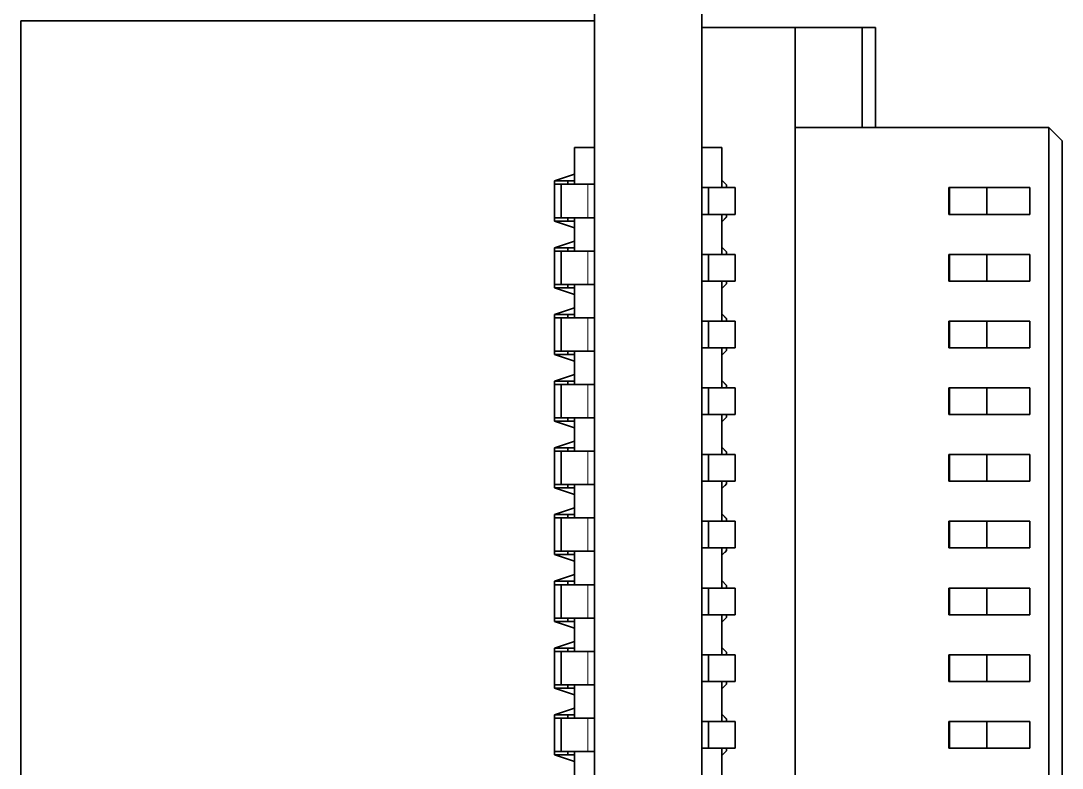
# Model space of a CAD drawing. Extents: x 386 to 1090, y 188 to 736.
# Drawn here: x 581.81 to 589.61, y 224.23 to 229.83 of the extents above; entities that cross this region are included whole.
import ezdxf

# ---------------------------------------------------------------- set-up
doc = ezdxf.new("R2010")
doc.units = 0

msp = doc.modelspace()

# ---------------------------------------------------------------- linework, layer by layer
at = {"color": 7, "lineweight": 35}
for p, q in [((586.108, 238.7316), (586.108, 209.7316)), ((586.9131, 238.7316), (586.9131, 209.7316))]:
    msp.add_line(p, q, dxfattribs=at)
at = {"color": 7, "lineweight": 35, "ltscale": 0.1075}
msp.add_line((581.808, 229.8316), (586.108, 229.8316), dxfattribs=at)
at = {"color": 7, "lineweight": 35, "ltscale": 0.28}
msp.add_line((581.808, 229.8316), (581.808, 218.6316), dxfattribs=at)
at = {"color": 7, "lineweight": 35, "ltscale": 0.02375}
msp.add_line((586.108, 229.8316), (586.108, 228.8816), dxfattribs=at)
at = {"color": 7, "lineweight": 35, "ltscale": 0.017499}
msp.add_line((586.9131, 229.7816), (587.613, 229.7816), dxfattribs=at)
msp.add_line((586.9131, 229.7816), (587.613, 229.7816), dxfattribs=at)
at = {"color": 7, "lineweight": 35, "ltscale": 0.0125}
msp.add_line((587.613, 229.7816), (588.113, 229.7816), dxfattribs=at)
msp.add_line((587.613, 229.7816), (588.113, 229.7816), dxfattribs=at)
at = {"color": 7, "lineweight": 35, "ltscale": 0.2775}
msp.add_line((587.613, 218.6816), (587.613, 229.7816), dxfattribs=at)
msp.add_line((587.613, 218.6816), (587.613, 229.7816), dxfattribs=at)
at = {"color": 7, "lineweight": 35, "ltscale": 0.002501}
msp.add_line((588.113, 229.7816), (588.2131, 229.7816), dxfattribs=at)
msp.add_line((588.113, 229.7816), (588.2131, 229.7816), dxfattribs=at)
at = {"color": 7, "lineweight": 35, "ltscale": 0.01875}
for p, q in [((588.113, 229.0316), (588.113, 229.7816)), ((588.113, 229.0316), (588.113, 229.7816)), ((588.2131, 229.0316), (588.2131, 229.7816)), ((588.2131, 229.0316), (588.2131, 229.7816))]:
    msp.add_line(p, q, dxfattribs=at)
at = {"color": 7, "lineweight": 35, "ltscale": 0.047501}
msp.add_line((589.5131, 229.0316), (587.613, 229.0316), dxfattribs=at)
msp.add_line((589.5131, 229.0316), (587.613, 229.0316), dxfattribs=at)
at = {"color": 7, "lineweight": 35, "ltscale": 0.24}
msp.add_line((589.5131, 219.4316), (589.5131, 229.0316), dxfattribs=at)
msp.add_line((589.5131, 219.4316), (589.5131, 229.0316), dxfattribs=at)
at = {"color": 7, "lineweight": 35, "ltscale": 0.003535}
msp.add_line((589.5131, 229.0316), (589.613, 228.9316), dxfattribs=at)
msp.add_line((589.5131, 229.0316), (589.613, 228.9316), dxfattribs=at)
at = {"color": 7, "lineweight": 35, "ltscale": 0.235}
msp.add_line((589.613, 228.9316), (589.613, 219.5316), dxfattribs=at)
msp.add_line((589.613, 228.9316), (589.613, 219.5316), dxfattribs=at)
at = {"color": 7, "lineweight": 35, "ltscale": 0.005}
for p, q in [((585.9581, 228.8816), (585.9581, 228.6816)), ((586.058, 228.6066), (585.858, 228.6066)), ((586.9631, 228.5816), (587.1631, 228.5816)), ((586.9631, 228.5816), (586.9631, 228.3816)), ((586.9631, 228.5816), (587.1631, 228.5816)), ((586.9631, 228.5816), (586.9631, 228.3816)), ((587.1631, 228.5816), (587.1631, 228.3816)), ((587.1631, 228.5816), (587.1631, 228.3816)), ((588.763, 228.5816), (588.763, 228.3816)), ((588.763, 228.5816), (588.763, 228.3816)), ((588.7685, 228.5816), (588.7685, 228.3816)), ((588.7686, 228.5816), (588.7686, 228.3816)), ((588.7686, 228.3816), (588.7686, 228.5816)), ((589.048, 228.5816), (589.048, 228.3816)), ((589.048, 228.5816), (589.048, 228.3816)), ((589.3702, 228.3816), (589.3702, 228.5816)), ((589.3702, 228.3816), (589.3702, 228.5816)), ((586.9631, 228.3816), (587.1631, 228.3816)), ((586.9631, 228.3816), (587.1631, 228.3816)), ((586.058, 228.3566), (585.858, 228.3566)), ((586.058, 228.1066), (585.858, 228.1066)), ((586.9631, 228.0816), (587.1631, 228.0816)), ((586.9631, 228.0816), (586.9631, 227.8816)), ((586.9631, 228.0816), (586.9631, 227.8816)), ((586.9631, 228.0816), (587.1631, 228.0816)), ((587.1631, 228.0816), (587.1631, 227.8816)), ((587.1631, 228.0816), (587.1631, 227.8816)), ((588.763, 228.0816), (588.763, 227.8816)), ((588.763, 228.0816), (588.763, 227.8816)), ((588.7685, 228.0816), (588.7685, 227.8816)), ((588.7686, 228.0816), (588.7686, 227.8816)), ((588.7686, 227.8816), (588.7686, 228.0816)), ((589.048, 228.0816), (589.048, 227.8816)), ((589.048, 228.0816), (589.048, 227.8816)), ((589.3702, 227.8816), (589.3702, 228.0816)), ((589.3702, 227.8816), (589.3702, 228.0816)), ((586.058, 227.8566), (585.858, 227.8566)), ((586.9631, 227.8816), (587.1631, 227.8816)), ((586.9631, 227.8816), (587.1631, 227.8816)), ((586.058, 227.6066), (585.858, 227.6066)), ((586.9631, 227.5816), (587.1631, 227.5816)), ((586.9631, 227.5816), (586.9631, 227.3816)), ((586.9631, 227.5816), (587.1631, 227.5816)), ((586.9631, 227.5816), (586.9631, 227.3816)), ((587.1631, 227.5816), (587.1631, 227.3816)), ((587.1631, 227.5816), (587.1631, 227.3816)), ((588.763, 227.5816), (588.763, 227.3816)), ((588.763, 227.5816), (588.763, 227.3816)), ((588.7685, 227.5816), (588.7685, 227.3816)), ((588.7686, 227.5816), (588.7686, 227.3816)), ((588.7686, 227.3816), (588.7686, 227.5816)), ((589.048, 227.5816), (589.048, 227.3816)), ((589.048, 227.5816), (589.048, 227.3816)), ((589.3702, 227.3816), (589.3702, 227.5816)), ((589.3702, 227.3816), (589.3702, 227.5816)), ((586.9631, 227.3816), (587.1631, 227.3816)), ((586.9631, 227.3816), (587.1631, 227.3816)), ((586.058, 227.3566), (585.858, 227.3566)), ((586.058, 227.1066), (585.858, 227.1066)), ((586.9631, 227.0816), (586.9631, 226.8816)), ((586.9631, 227.0816), (587.1631, 227.0816)), ((586.9631, 227.0816), (586.9631, 226.8816)), ((586.9631, 227.0816), (587.1631, 227.0816)), ((587.1631, 227.0816), (587.1631, 226.8816)), ((587.1631, 227.0816), (587.1631, 226.8816)), ((588.763, 227.0816), (588.763, 226.8816)), ((588.763, 227.0816), (588.763, 226.8816)), ((588.7685, 227.0816), (588.7685, 226.8816)), ((588.7686, 227.0816), (588.7686, 226.8816)), ((588.7686, 226.8816), (588.7686, 227.0816)), ((589.048, 227.0816), (589.048, 226.8816)), ((589.048, 227.0816), (589.048, 226.8816)), ((589.3702, 226.8816), (589.3702, 227.0816)), ((589.3702, 226.8816), (589.3702, 227.0816)), ((586.058, 226.8566), (585.858, 226.8566)), ((586.9631, 226.8816), (587.1631, 226.8816)), ((586.9631, 226.8816), (587.1631, 226.8816)), ((586.058, 226.6066), (585.858, 226.6066)), ((586.9631, 226.5816), (587.1631, 226.5816)), ((586.9631, 226.5816), (586.9631, 226.3816)), ((586.9631, 226.5816), (587.1631, 226.5816)), ((586.9631, 226.5816), (586.9631, 226.3816)), ((587.1631, 226.5816), (587.1631, 226.3816)), ((587.1631, 226.5816), (587.1631, 226.3816)), ((588.763, 226.5816), (588.763, 226.3816)), ((588.763, 226.5816), (588.763, 226.3816)), ((588.7685, 226.5816), (588.7685, 226.3816)), ((588.7686, 226.5816), (588.7686, 226.3816)), ((588.7686, 226.3816), (588.7686, 226.5816)), ((589.048, 226.5816), (589.048, 226.3816)), ((589.048, 226.5816), (589.048, 226.3816)), ((589.3702, 226.3816), (589.3702, 226.5816)), ((589.3702, 226.3816), (589.3702, 226.5816)), ((586.058, 226.3566), (585.858, 226.3566)), ((586.9631, 226.3816), (587.1631, 226.3816)), ((586.9631, 226.3816), (587.1631, 226.3816)), ((586.058, 226.1066), (585.858, 226.1066)), ((586.9631, 226.0816), (587.1631, 226.0816)), ((586.9631, 226.0816), (586.9631, 225.8816)), ((586.9631, 226.0816), (587.1631, 226.0816)), ((586.9631, 226.0816), (586.9631, 225.8816)), ((587.1631, 226.0816), (587.1631, 225.8816)), ((587.1631, 226.0816), (587.1631, 225.8816)), ((588.763, 226.0816), (588.763, 225.8816)), ((588.763, 226.0816), (588.763, 225.8816)), ((588.7685, 226.0816), (588.7685, 225.8816)), ((588.7686, 226.0816), (588.7686, 225.8816)), ((588.7686, 225.8816), (588.7686, 226.0816)), ((589.048, 226.0816), (589.048, 225.8816)), ((589.048, 226.0816), (589.048, 225.8816)), ((589.3702, 225.8816), (589.3702, 226.0816)), ((589.3702, 225.8816), (589.3702, 226.0816)), ((586.9631, 225.8816), (587.1631, 225.8816)), ((586.9631, 225.8816), (587.1631, 225.8816)), ((586.058, 225.8566), (585.858, 225.8566)), ((586.058, 225.6066), (585.858, 225.6066)), ((586.9631, 225.5816), (587.1631, 225.5816)), ((586.9631, 225.5816), (586.9631, 225.3816)), ((586.9631, 225.5816), (587.1631, 225.5816)), ((586.9631, 225.5816), (586.9631, 225.3816)), ((587.1631, 225.5816), (587.1631, 225.3816)), ((587.1631, 225.5816), (587.1631, 225.3816)), ((588.763, 225.5816), (588.763, 225.3816)), ((588.763, 225.5816), (588.763, 225.3816)), ((588.7685, 225.5816), (588.7685, 225.3816)), ((588.7686, 225.5816), (588.7686, 225.3816)), ((588.7686, 225.3816), (588.7686, 225.5816)), ((589.048, 225.5816), (589.048, 225.3816)), ((589.048, 225.5816), (589.048, 225.3816)), ((589.3702, 225.3816), (589.3702, 225.5816)), ((589.3702, 225.3816), (589.3702, 225.5816)), ((586.058, 225.3566), (585.858, 225.3566)), ((586.9631, 225.3816), (587.1631, 225.3816)), ((586.9631, 225.3816), (587.1631, 225.3816)), ((586.058, 225.1066), (585.858, 225.1066)), ((586.9631, 225.0816), (587.1631, 225.0816)), ((586.9631, 225.0816), (586.9631, 224.8816)), ((586.9631, 225.0816), (587.1631, 225.0816)), ((586.9631, 225.0816), (586.9631, 224.8816)), ((587.1631, 225.0816), (587.1631, 224.8816)), ((587.1631, 225.0816), (587.1631, 224.8816)), ((588.763, 225.0816), (588.763, 224.8816)), ((588.763, 225.0816), (588.763, 224.8816)), ((588.7685, 225.0816), (588.7685, 224.8816)), ((588.7686, 225.0816), (588.7686, 224.8816)), ((588.7686, 224.8816), (588.7686, 225.0816)), ((589.048, 225.0816), (589.048, 224.8816)), ((589.048, 225.0816), (589.048, 224.8816)), ((589.3702, 224.8816), (589.3702, 225.0816)), ((589.3702, 224.8816), (589.3702, 225.0816)), ((586.9631, 224.8816), (587.1631, 224.8816)), ((586.9631, 224.8816), (587.1631, 224.8816)), ((586.058, 224.8566), (585.858, 224.8566)), ((586.058, 224.6066), (585.858, 224.6066)), ((586.9631, 224.5816), (587.1631, 224.5816)), ((586.9631, 224.5816), (586.9631, 224.3816)), ((586.9631, 224.5816), (586.9631, 224.3816)), ((586.9631, 224.5816), (587.1631, 224.5816)), ((587.1631, 224.5816), (587.1631, 224.3816)), ((587.1631, 224.5816), (587.1631, 224.3816)), ((588.763, 224.5816), (588.763, 224.3816)), ((588.763, 224.5816), (588.763, 224.3816)), ((588.7685, 224.5816), (588.7685, 224.3816)), ((588.7686, 224.3816), (588.7686, 224.5816)), ((588.7686, 224.5816), (588.7686, 224.3816)), ((589.048, 224.5816), (589.048, 224.3816)), ((589.048, 224.5816), (589.048, 224.3816)), ((589.3702, 224.3816), (589.3702, 224.5816)), ((589.3702, 224.3816), (589.3702, 224.5816)), ((586.058, 224.3566), (585.858, 224.3566)), ((586.9631, 224.3816), (587.1631, 224.3816)), ((586.9631, 224.3816), (587.1631, 224.3816))]:
    msp.add_line(p, q, dxfattribs=at)
at = {"color": 7, "lineweight": 35, "ltscale": 0.003749}
for p, q in [((586.108, 228.8816), (585.9581, 228.8816)), ((586.9131, 228.8816), (587.063, 228.8816)), ((586.9131, 228.8816), (587.063, 228.8816)), ((587.063, 228.8816), (586.9131, 228.8816)), ((587.063, 228.8816), (586.9131, 228.8816)), ((586.9131, 228.8816), (587.063, 228.8816))]:
    msp.add_line(p, q, dxfattribs=at)
at = {"color": 7, "lineweight": 35, "ltscale": 0.006875}
msp.add_line((586.108, 228.8816), (586.108, 228.6066), dxfattribs=at)
at = {"color": 7, "lineweight": 35, "ltscale": 0.006125}
for p, q in [((587.063, 228.8816), (587.063, 228.6366)), ((587.063, 228.8816), (587.063, 228.6366)), ((587.063, 228.6366), (587.063, 228.8816))]:
    msp.add_line(p, q, dxfattribs=at)
at = {"color": 7, "lineweight": 35, "ltscale": 0.0025}
for p, q in [((587.063, 228.7816), (587.063, 228.8816)), ((587.063, 228.8816), (587.063, 228.7816)), ((585.9581, 228.2816), (585.9581, 228.1816)), ((585.9581, 227.7816), (585.9581, 227.6816)), ((585.9581, 227.2816), (585.9581, 227.1816)), ((585.9581, 226.7816), (585.9581, 226.6816)), ((585.9581, 226.2816), (585.9581, 226.1816)), ((585.9581, 225.7816), (585.9581, 225.6816)), ((585.9581, 225.2816), (585.9581, 225.1816)), ((585.9581, 224.7816), (585.9581, 224.6816)), ((585.9581, 224.2816), (585.9581, 224.1816))]:
    msp.add_line(p, q, dxfattribs=at)
at = {"color": 7, "lineweight": 35, "ltscale": 0.003953}
for p, q in [((585.808, 228.6316), (585.9581, 228.6816)), ((585.9581, 228.2816), (585.808, 228.3316)), ((585.808, 228.1316), (585.9581, 228.1816)), ((585.9581, 227.7816), (585.808, 227.8316)), ((585.808, 227.6316), (585.9581, 227.6816)), ((585.9581, 227.2816), (585.808, 227.3316)), ((585.808, 227.1316), (585.9581, 227.1816)), ((585.9581, 226.7816), (585.808, 226.8316)), ((585.808, 226.6316), (585.9581, 226.6816)), ((585.9581, 226.2816), (585.808, 226.3316)), ((585.808, 226.1316), (585.9581, 226.1816)), ((585.9581, 225.7816), (585.808, 225.8316)), ((585.808, 225.6316), (585.9581, 225.6816)), ((585.9581, 225.2816), (585.808, 225.3316)), ((585.808, 225.1316), (585.9581, 225.1816)), ((585.9581, 224.7816), (585.808, 224.8316)), ((585.808, 224.6316), (585.9581, 224.6816)), ((585.9581, 224.2816), (585.808, 224.3316))]:
    msp.add_line(p, q, dxfattribs=at)
at = {"color": 7, "lineweight": 35, "ltscale": 0.0075}
for p, q in [((585.808, 228.6316), (585.808, 228.3316)), ((585.808, 228.1316), (585.808, 227.8316)), ((585.808, 227.6316), (585.808, 227.3316)), ((585.808, 227.1316), (585.808, 226.8316)), ((585.808, 226.6316), (585.808, 226.3316)), ((585.808, 226.1316), (585.808, 225.8316)), ((585.808, 225.6316), (585.808, 225.3316)), ((585.808, 225.1316), (585.808, 224.8316)), ((585.808, 224.6316), (585.808, 224.3316))]:
    msp.add_line(p, q, dxfattribs=at)
at = {"color": 7, "lineweight": 35, "ltscale": 0.003751}
for p, q in [((585.9581, 228.6316), (585.808, 228.6316)), ((585.808, 228.3316), (585.9581, 228.3316)), ((585.9581, 228.1316), (585.808, 228.1316)), ((585.808, 227.8316), (585.9581, 227.8316)), ((585.9581, 227.6316), (585.808, 227.6316)), ((585.808, 227.3316), (585.9581, 227.3316)), ((585.9581, 227.1316), (585.808, 227.1316)), ((585.808, 226.8316), (585.9581, 226.8316)), ((585.9581, 226.6316), (585.808, 226.6316)), ((585.808, 226.3316), (585.9581, 226.3316)), ((585.9581, 226.1316), (585.808, 226.1316)), ((585.808, 225.8316), (585.9581, 225.8316)), ((585.9581, 225.6316), (585.808, 225.6316)), ((585.808, 225.3316), (585.9581, 225.3316)), ((585.9581, 225.1316), (585.808, 225.1316)), ((585.808, 224.8316), (585.9581, 224.8316)), ((585.9581, 224.6316), (585.808, 224.6316)), ((585.808, 224.3316), (585.9581, 224.3316))]:
    msp.add_line(p, q, dxfattribs=at)
at = {"color": 7, "lineweight": 35, "ltscale": 0.000624847}
for p, q in [((585.9081, 228.6316), (585.9081, 228.6066)), ((585.9581, 228.6316), (585.9581, 228.6066)), ((585.9081, 228.1066), (585.9081, 228.1316)), ((585.9581, 228.1066), (585.9581, 228.1316)), ((585.9081, 227.6066), (585.9081, 227.6316)), ((585.9581, 227.6066), (585.9581, 227.6316)), ((585.9081, 227.1066), (585.9081, 227.1316)), ((585.9581, 227.1066), (585.9581, 227.1316)), ((585.9081, 226.6066), (585.9081, 226.6316)), ((585.9581, 226.6066), (585.9581, 226.6316)), ((585.9081, 226.1066), (585.9081, 226.1316)), ((585.9581, 226.1066), (585.9581, 226.1316)), ((585.9081, 225.6066), (585.9081, 225.6316)), ((585.9581, 225.6066), (585.9581, 225.6316)), ((585.9081, 225.1066), (585.9081, 225.1316)), ((585.9581, 225.1066), (585.9581, 225.1316)), ((585.9081, 224.6066), (585.9081, 224.6316)), ((585.9581, 224.6066), (585.9581, 224.6316))]:
    msp.add_line(p, q, dxfattribs=at)
at = {"color": 7, "lineweight": 35, "ltscale": 0.00125}
for p, q in [((585.9581, 228.6316), (585.9581, 228.6816)), ((585.808, 228.6066), (585.858, 228.6066)), ((586.108, 228.6066), (586.058, 228.6066)), ((586.9631, 228.5816), (586.9131, 228.5816)), ((586.9131, 228.5816), (586.9631, 228.5816)), ((586.9131, 228.3816), (586.9631, 228.3816)), ((586.9131, 228.3816), (586.9631, 228.3816)), ((586.9631, 228.3816), (586.9131, 228.3816)), ((585.858, 228.3566), (585.808, 228.3566)), ((585.9581, 228.2816), (585.9581, 228.3316)), ((586.058, 228.3566), (586.108, 228.3566)), ((585.9581, 228.1316), (585.9581, 228.1816)), ((585.808, 228.1066), (585.858, 228.1066)), ((586.108, 228.1066), (586.058, 228.1066)), ((586.9631, 228.0816), (586.9131, 228.0816)), ((586.9131, 228.0816), (586.9631, 228.0816)), ((585.858, 227.8566), (585.808, 227.8566)), ((585.9581, 227.7816), (585.9581, 227.8316)), ((586.058, 227.8566), (586.108, 227.8566)), ((586.9131, 227.8816), (586.9631, 227.8816)), ((586.9131, 227.8816), (586.9631, 227.8816)), ((586.9631, 227.8816), (586.9131, 227.8816)), ((585.9581, 227.6316), (585.9581, 227.6816)), ((585.808, 227.6066), (585.858, 227.6066)), ((586.108, 227.6066), (586.058, 227.6066)), ((586.9631, 227.5816), (586.9131, 227.5816)), ((586.9131, 227.5816), (586.9631, 227.5816)), ((586.9131, 227.3816), (586.9631, 227.3816)), ((586.9131, 227.3816), (586.9631, 227.3816)), ((586.9631, 227.3816), (586.9131, 227.3816)), ((585.858, 227.3566), (585.808, 227.3566)), ((585.9581, 227.2816), (585.9581, 227.3316)), ((586.058, 227.3566), (586.108, 227.3566)), ((585.9581, 227.1316), (585.9581, 227.1816)), ((585.808, 227.1066), (585.858, 227.1066)), ((586.108, 227.1066), (586.058, 227.1066)), ((586.9131, 227.0816), (586.9631, 227.0816)), ((586.9631, 227.0816), (586.9131, 227.0816)), ((585.858, 226.8566), (585.808, 226.8566)), ((585.9581, 226.7816), (585.9581, 226.8316)), ((586.058, 226.8566), (586.108, 226.8566)), ((586.9131, 226.8816), (586.9631, 226.8816)), ((586.9631, 226.8816), (586.9131, 226.8816)), ((586.9131, 226.8816), (586.9631, 226.8816)), ((585.9581, 226.6316), (585.9581, 226.6816)), ((585.808, 226.6066), (585.858, 226.6066)), ((586.108, 226.6066), (586.058, 226.6066)), ((586.9631, 226.5816), (586.9131, 226.5816)), ((586.9131, 226.5816), (586.9631, 226.5816)), ((585.858, 226.3566), (585.808, 226.3566)), ((586.058, 226.3566), (586.108, 226.3566)), ((586.9631, 226.3816), (586.9131, 226.3816)), ((586.9131, 226.3816), (586.9631, 226.3816)), ((586.9131, 226.3816), (586.9631, 226.3816)), ((585.9581, 226.2816), (585.9581, 226.3316)), ((585.9581, 226.1316), (585.9581, 226.1816)), ((585.808, 226.1066), (585.858, 226.1066)), ((586.108, 226.1066), (586.058, 226.1066)), ((586.9631, 226.0816), (586.9131, 226.0816)), ((586.9131, 226.0816), (586.9631, 226.0816)), ((586.9631, 225.8816), (586.9131, 225.8816)), ((586.9131, 225.8816), (586.9631, 225.8816)), ((586.9131, 225.8816), (586.9631, 225.8816)), ((585.858, 225.8566), (585.808, 225.8566)), ((585.9581, 225.7816), (585.9581, 225.8316)), ((586.058, 225.8566), (586.108, 225.8566)), ((585.9581, 225.6316), (585.9581, 225.6816)), ((585.808, 225.6066), (585.858, 225.6066)), ((586.108, 225.6066), (586.058, 225.6066)), ((586.9631, 225.5816), (586.9131, 225.5816)), ((586.9131, 225.5816), (586.9631, 225.5816)), ((585.858, 225.3566), (585.808, 225.3566)), ((585.9581, 225.2816), (585.9581, 225.3316)), ((586.058, 225.3566), (586.108, 225.3566)), ((586.9631, 225.3816), (586.9131, 225.3816)), ((586.9131, 225.3816), (586.9631, 225.3816)), ((586.9131, 225.3816), (586.9631, 225.3816)), ((585.9581, 225.1316), (585.9581, 225.1816)), ((585.808, 225.1066), (585.858, 225.1066)), ((586.108, 225.1066), (586.058, 225.1066)), ((586.9631, 225.0816), (586.9131, 225.0816)), ((586.9131, 225.0816), (586.9631, 225.0816)), ((586.9631, 224.8816), (586.9131, 224.8816)), ((586.9131, 224.8816), (586.9631, 224.8816)), ((586.9131, 224.8816), (586.9631, 224.8816)), ((585.858, 224.8566), (585.808, 224.8566)), ((585.9581, 224.7816), (585.9581, 224.8316)), ((586.058, 224.8566), (586.108, 224.8566)), ((585.9581, 224.6316), (585.9581, 224.6816)), ((585.808, 224.6066), (585.858, 224.6066)), ((586.108, 224.6066), (586.058, 224.6066)), ((586.9631, 224.5816), (586.9131, 224.5816)), ((586.9131, 224.5816), (586.9631, 224.5816)), ((585.858, 224.3566), (585.808, 224.3566)), ((585.9581, 224.2816), (585.9581, 224.3316)), ((586.058, 224.3566), (586.108, 224.3566)), ((586.9131, 224.3816), (586.9631, 224.3816)), ((586.9131, 224.3816), (586.9631, 224.3816)), ((586.9631, 224.3816), (586.9131, 224.3816))]:
    msp.add_line(p, q, dxfattribs=at)
at = {"color": 7, "lineweight": 35, "ltscale": 0.001238}
for p, q in [((587.0981, 228.6016), (587.063, 228.6366)), ((587.0981, 228.6016), (587.063, 228.6366)), ((587.0981, 228.6016), (587.063, 228.6366)), ((587.063, 228.3266), (587.0981, 228.3616)), ((587.063, 228.3266), (587.0981, 228.3616)), ((587.0981, 228.1016), (587.063, 228.1366)), ((587.0981, 228.1016), (587.063, 228.1366)), ((587.0981, 228.1016), (587.063, 228.1366)), ((587.063, 227.8266), (587.0981, 227.8616)), ((587.063, 227.8266), (587.0981, 227.8616)), ((587.0981, 227.6016), (587.063, 227.6366)), ((587.0981, 227.6016), (587.063, 227.6366)), ((587.063, 227.6366), (587.0981, 227.6016)), ((587.063, 227.3266), (587.0981, 227.3616)), ((587.063, 227.3266), (587.0981, 227.3616)), ((587.0981, 227.1016), (587.063, 227.1366)), ((587.063, 227.1366), (587.0981, 227.1016)), ((587.0981, 227.1016), (587.063, 227.1366)), ((587.063, 226.8266), (587.0981, 226.8616)), ((587.063, 226.8266), (587.0981, 226.8616)), ((587.0981, 226.6016), (587.063, 226.6366)), ((587.063, 226.6366), (587.0981, 226.6016)), ((587.0981, 226.6016), (587.063, 226.6366)), ((587.063, 226.3266), (587.0981, 226.3616)), ((587.063, 226.3266), (587.0981, 226.3616)), ((587.0981, 226.1016), (587.063, 226.1366)), ((587.063, 226.1366), (587.0981, 226.1016)), ((587.0981, 226.1016), (587.063, 226.1366)), ((587.063, 225.8266), (587.0981, 225.8616)), ((587.063, 225.8266), (587.0981, 225.8616)), ((587.0981, 225.6016), (587.063, 225.6366)), ((587.063, 225.6366), (587.0981, 225.6016)), ((587.0981, 225.6016), (587.063, 225.6366)), ((587.063, 225.3266), (587.0981, 225.3616)), ((587.063, 225.3266), (587.0981, 225.3616)), ((587.0981, 225.1016), (587.063, 225.1366)), ((587.063, 225.1366), (587.0981, 225.1016)), ((587.0981, 225.1016), (587.063, 225.1366)), ((587.063, 224.8266), (587.0981, 224.8616)), ((587.063, 224.8266), (587.0981, 224.8616)), ((587.0981, 224.6016), (587.063, 224.6366)), ((587.063, 224.6366), (587.0981, 224.6016)), ((587.0981, 224.6016), (587.063, 224.6366)), ((587.063, 224.3266), (587.0981, 224.3616)), ((587.063, 224.3266), (587.0981, 224.3616))]:
    msp.add_line(p, q, dxfattribs=at)
at = {"color": 7, "lineweight": 35, "ltscale": 0.001375}
for p, q in [((587.063, 228.6366), (587.063, 228.5816)), ((587.063, 228.6366), (587.063, 228.5816)), ((587.063, 228.5816), (587.063, 228.6366)), ((587.063, 228.3816), (587.063, 228.3266)), ((587.063, 228.3816), (587.063, 228.3266)), ((587.063, 228.1366), (587.063, 228.0816)), ((587.063, 228.1366), (587.063, 228.0816)), ((587.063, 228.0816), (587.063, 228.1366)), ((587.063, 227.8816), (587.063, 227.8266)), ((587.063, 227.8816), (587.063, 227.8266)), ((587.063, 227.6366), (587.063, 227.5816)), ((587.063, 227.6366), (587.063, 227.5816)), ((587.063, 227.5816), (587.063, 227.6366)), ((587.063, 227.3816), (587.063, 227.3266)), ((587.063, 227.3816), (587.063, 227.3266)), ((587.063, 227.1366), (587.063, 227.0816)), ((587.063, 227.0816), (587.063, 227.1366)), ((587.063, 227.1366), (587.063, 227.0816)), ((587.063, 226.8816), (587.063, 226.8266)), ((587.063, 226.8816), (587.063, 226.8266)), ((587.063, 226.6366), (587.063, 226.5816)), ((587.063, 226.5816), (587.063, 226.6366)), ((587.063, 226.6366), (587.063, 226.5816)), ((587.063, 226.3816), (587.063, 226.3266)), ((587.063, 226.3816), (587.063, 226.3266)), ((587.063, 226.1366), (587.063, 226.0816)), ((587.063, 226.0816), (587.063, 226.1366)), ((587.063, 226.1366), (587.063, 226.0816)), ((587.063, 225.8816), (587.063, 225.8266)), ((587.063, 225.8816), (587.063, 225.8266)), ((587.063, 225.6366), (587.063, 225.5816)), ((587.063, 225.5816), (587.063, 225.6366)), ((587.063, 225.6366), (587.063, 225.5816)), ((587.063, 225.3816), (587.063, 225.3266)), ((587.063, 225.3816), (587.063, 225.3266)), ((587.063, 225.1366), (587.063, 225.0816)), ((587.063, 225.0816), (587.063, 225.1366)), ((587.063, 225.1366), (587.063, 225.0816)), ((587.063, 224.8816), (587.063, 224.8266)), ((587.063, 224.8816), (587.063, 224.8266)), ((587.063, 224.6366), (587.063, 224.5816)), ((587.063, 224.5816), (587.063, 224.6366)), ((587.063, 224.6366), (587.063, 224.5816)), ((587.063, 224.3816), (587.063, 224.3266)), ((587.063, 224.3816), (587.063, 224.3266))]:
    msp.add_line(p, q, dxfattribs=at)
at = {"color": 7, "lineweight": 35, "ltscale": 0.00625}
for p, q in [((585.858, 228.6066), (585.858, 228.3566)), ((586.108, 228.3566), (586.108, 228.6066)), ((586.108, 228.3566), (586.108, 228.1066)), ((585.858, 228.1066), (585.858, 227.8566)), ((586.108, 227.8566), (586.108, 228.1066)), ((586.108, 227.8566), (586.108, 227.6066)), ((585.858, 227.6066), (585.858, 227.3566)), ((586.108, 227.3566), (586.108, 227.6066)), ((586.108, 227.3566), (586.108, 227.1066)), ((585.858, 227.1066), (585.858, 226.8566)), ((586.108, 226.8566), (586.108, 227.1066)), ((586.108, 226.8566), (586.108, 226.6066)), ((585.858, 226.6066), (585.858, 226.3566)), ((586.108, 226.3566), (586.108, 226.6066)), ((586.108, 226.3566), (586.108, 226.1066)), ((585.858, 226.1066), (585.858, 225.8566)), ((586.108, 225.8566), (586.108, 226.1066)), ((586.108, 225.8566), (586.108, 225.6066)), ((585.858, 225.6066), (585.858, 225.3566)), ((586.108, 225.3566), (586.108, 225.6066)), ((586.108, 225.3566), (586.108, 225.1066)), ((585.858, 225.1066), (585.858, 224.8566)), ((586.108, 224.8566), (586.108, 225.1066)), ((586.108, 224.8566), (586.108, 224.6066)), ((585.858, 224.6066), (585.858, 224.3566)), ((586.108, 224.3566), (586.108, 224.6066)), ((586.108, 224.3566), (586.108, 224.1066))]:
    msp.add_line(p, q, dxfattribs=at)
at = {"color": 7, "lineweight": 13, "ltscale": 0.00625}
for p, q in [((586.058, 228.6066), (586.058, 228.3566)), ((586.058, 228.1066), (586.058, 227.8566)), ((586.058, 227.6066), (586.058, 227.3566)), ((586.058, 227.1066), (586.058, 226.8566)), ((586.058, 226.6066), (586.058, 226.3566)), ((586.058, 226.1066), (586.058, 225.8566)), ((586.058, 225.6066), (586.058, 225.3566)), ((586.058, 225.1066), (586.058, 224.8566)), ((586.058, 224.6066), (586.058, 224.3566))]:
    msp.add_line(p, q, dxfattribs=at)
at = {"color": 7, "lineweight": 35, "ltscale": 0.000500107}
for p, q in [((587.0981, 228.6016), (587.0981, 228.5816)), ((587.0981, 228.6016), (587.0981, 228.5816)), ((587.0981, 228.6016), (587.0981, 228.5816)), ((587.0981, 228.3816), (587.0981, 228.3616)), ((587.0981, 228.3816), (587.0981, 228.3616)), ((587.0981, 228.3816), (587.0981, 228.3616)), ((587.0981, 228.1016), (587.0981, 228.0816)), ((587.0981, 228.1016), (587.0981, 228.0816)), ((587.0981, 228.1016), (587.0981, 228.0816)), ((587.0981, 227.8816), (587.0981, 227.8616)), ((587.0981, 227.8816), (587.0981, 227.8616)), ((587.0981, 227.8816), (587.0981, 227.8616)), ((587.0981, 227.6016), (587.0981, 227.5816)), ((587.0981, 227.6016), (587.0981, 227.5816)), ((587.0981, 227.6016), (587.0981, 227.5816)), ((587.0981, 227.3816), (587.0981, 227.3616)), ((587.0981, 227.3816), (587.0981, 227.3616)), ((587.0981, 227.3816), (587.0981, 227.3616)), ((587.0981, 227.1016), (587.0981, 227.0816)), ((587.0981, 227.1016), (587.0981, 227.0816)), ((587.0981, 227.1016), (587.0981, 227.0816)), ((587.0981, 226.8816), (587.0981, 226.8616)), ((587.0981, 226.8816), (587.0981, 226.8616)), ((587.0981, 226.8816), (587.0981, 226.8616)), ((587.0981, 226.6016), (587.0981, 226.5816)), ((587.0981, 226.6016), (587.0981, 226.5816)), ((587.0981, 226.6016), (587.0981, 226.5816)), ((587.0981, 226.3816), (587.0981, 226.3616)), ((587.0981, 226.3816), (587.0981, 226.3616)), ((587.0981, 226.3816), (587.0981, 226.3616)), ((587.0981, 226.1016), (587.0981, 226.0816)), ((587.0981, 226.1016), (587.0981, 226.0816)), ((587.0981, 226.1016), (587.0981, 226.0816)), ((587.0981, 225.8816), (587.0981, 225.8616)), ((587.0981, 225.8816), (587.0981, 225.8616)), ((587.0981, 225.8816), (587.0981, 225.8616)), ((587.0981, 225.6016), (587.0981, 225.5816)), ((587.0981, 225.6016), (587.0981, 225.5816)), ((587.0981, 225.6016), (587.0981, 225.5816)), ((587.0981, 225.3816), (587.0981, 225.3616)), ((587.0981, 225.3816), (587.0981, 225.3616)), ((587.0981, 225.3816), (587.0981, 225.3616)), ((587.0981, 225.1016), (587.0981, 225.0816)), ((587.0981, 225.1016), (587.0981, 225.0816)), ((587.0981, 225.1016), (587.0981, 225.0816)), ((587.0981, 224.8816), (587.0981, 224.8616)), ((587.0981, 224.8816), (587.0981, 224.8616)), ((587.0981, 224.8816), (587.0981, 224.8616)), ((587.0981, 224.6016), (587.0981, 224.5816)), ((587.0981, 224.6016), (587.0981, 224.5816)), ((587.0981, 224.6016), (587.0981, 224.5816)), ((587.0981, 224.3816), (587.0981, 224.3616)), ((587.0981, 224.3816), (587.0981, 224.3616)), ((587.0981, 224.3816), (587.0981, 224.3616))]:
    msp.add_line(p, q, dxfattribs=at)
at = {"color": 7, "lineweight": 35, "ltscale": 0.000137329}
for p, q in [((588.763, 228.5816), (588.7685, 228.5816)), ((588.763, 228.3816), (588.7685, 228.3816)), ((588.763, 228.0816), (588.7685, 228.0816)), ((588.763, 227.8816), (588.7685, 227.8816)), ((588.763, 227.5816), (588.7685, 227.5816)), ((588.763, 227.3816), (588.7685, 227.3816)), ((588.763, 227.0816), (588.7685, 227.0816)), ((588.763, 226.8816), (588.7685, 226.8816)), ((588.763, 226.5816), (588.7685, 226.5816)), ((588.763, 226.3816), (588.7685, 226.3816)), ((588.763, 226.0816), (588.7685, 226.0816)), ((588.763, 225.8816), (588.7685, 225.8816)), ((588.763, 225.5816), (588.7685, 225.5816)), ((588.763, 225.3816), (588.7685, 225.3816)), ((588.763, 225.0816), (588.7685, 225.0816)), ((588.763, 224.8816), (588.7685, 224.8816)), ((588.763, 224.5816), (588.7685, 224.5816)), ((588.763, 224.3816), (588.7685, 224.3816))]:
    msp.add_line(p, q, dxfattribs=at)
at = {"color": 7, "lineweight": 35, "ltscale": 0.000138855}
for p, q in [((588.763, 228.5816), (588.7686, 228.5816)), ((588.763, 228.3816), (588.7686, 228.3816)), ((588.763, 228.0816), (588.7686, 228.0816)), ((588.763, 227.8816), (588.7686, 227.8816)), ((588.763, 227.5816), (588.7686, 227.5816)), ((588.763, 227.3816), (588.7686, 227.3816)), ((588.763, 227.0816), (588.7686, 227.0816)), ((588.763, 226.8816), (588.7686, 226.8816)), ((588.763, 226.5816), (588.7686, 226.5816)), ((588.763, 226.3816), (588.7686, 226.3816)), ((588.763, 226.0816), (588.7686, 226.0816)), ((588.763, 225.8816), (588.7686, 225.8816)), ((588.763, 225.5816), (588.7686, 225.5816)), ((588.763, 225.3816), (588.7686, 225.3816)), ((588.763, 225.0816), (588.7686, 225.0816)), ((588.763, 224.8816), (588.7686, 224.8816)), ((588.763, 224.5816), (588.7686, 224.5816)), ((588.763, 224.3816), (588.7686, 224.3816))]:
    msp.add_line(p, q, dxfattribs=at)
at = {"color": 7, "lineweight": 35, "ltscale": 0.006985}
for p, q in [((589.048, 228.5816), (588.7686, 228.5816)), ((588.7686, 228.3816), (589.048, 228.3816)), ((589.048, 228.0816), (588.7686, 228.0816)), ((588.7686, 227.8816), (589.048, 227.8816)), ((589.048, 227.5816), (588.7686, 227.5816)), ((588.7686, 227.3816), (589.048, 227.3816)), ((589.048, 227.0816), (588.7686, 227.0816)), ((588.7686, 226.8816), (589.048, 226.8816)), ((589.048, 226.5816), (588.7686, 226.5816)), ((588.7686, 226.3816), (589.048, 226.3816)), ((589.048, 226.0816), (588.7686, 226.0816)), ((588.7686, 225.8816), (589.048, 225.8816)), ((589.048, 225.5816), (588.7686, 225.5816)), ((588.7686, 225.3816), (589.048, 225.3816)), ((589.048, 225.0816), (588.7686, 225.0816)), ((588.7686, 224.8816), (589.048, 224.8816)), ((589.048, 224.5816), (588.7686, 224.5816)), ((588.7686, 224.3816), (589.048, 224.3816))]:
    msp.add_line(p, q, dxfattribs=at)
at = {"color": 7, "lineweight": 35, "ltscale": 0.004863}
for p, q in [((588.7686, 228.5816), (588.9631, 228.5816)), ((588.7686, 228.3816), (588.9631, 228.3816)), ((588.7686, 228.0816), (588.9631, 228.0816)), ((588.7686, 227.8816), (588.9631, 227.8816)), ((588.7686, 227.5816), (588.9631, 227.5816)), ((588.7686, 227.3816), (588.9631, 227.3816)), ((588.7686, 227.0816), (588.9631, 227.0816)), ((588.7686, 226.8816), (588.9631, 226.8816)), ((588.7686, 226.5816), (588.9631, 226.5816)), ((588.7686, 226.3816), (588.9631, 226.3816)), ((588.7686, 226.0816), (588.9631, 226.0816)), ((588.7686, 225.8816), (588.9631, 225.8816)), ((588.7686, 225.5816), (588.9631, 225.5816)), ((588.7686, 225.3816), (588.9631, 225.3816)), ((588.7686, 225.0816), (588.9631, 225.0816)), ((588.7686, 224.8816), (588.9631, 224.8816)), ((588.7686, 224.5816), (588.9631, 224.5816)), ((588.7686, 224.3816), (588.9631, 224.3816))]:
    msp.add_line(p, q, dxfattribs=at)
at = {"color": 7, "lineweight": 35, "ltscale": 0.002122}
for p, q in [((588.9631, 228.5816), (589.048, 228.5816)), ((588.9631, 228.3816), (589.048, 228.3816)), ((588.9631, 228.0816), (589.048, 228.0816)), ((588.9631, 227.8816), (589.048, 227.8816)), ((588.9631, 227.5816), (589.048, 227.5816)), ((588.9631, 227.3816), (589.048, 227.3816)), ((588.9631, 227.0816), (589.048, 227.0816)), ((588.9631, 226.8816), (589.048, 226.8816)), ((588.9631, 226.5816), (589.048, 226.5816)), ((588.9631, 226.3816), (589.048, 226.3816)), ((588.9631, 226.0816), (589.048, 226.0816)), ((588.9631, 225.8816), (589.048, 225.8816)), ((588.9631, 225.5816), (589.048, 225.5816)), ((588.9631, 225.3816), (589.048, 225.3816)), ((588.9631, 225.0816), (589.048, 225.0816)), ((588.9631, 224.8816), (589.048, 224.8816)), ((588.9631, 224.5816), (589.048, 224.5816)), ((588.9631, 224.3816), (589.048, 224.3816))]:
    msp.add_line(p, q, dxfattribs=at)
at = {"color": 7, "lineweight": 35, "ltscale": 0.008055}
for p, q in [((589.048, 228.5816), (589.3702, 228.5816)), ((589.048, 228.5816), (589.3702, 228.5816)), ((589.048, 228.3816), (589.3702, 228.3816)), ((589.048, 228.3816), (589.3702, 228.3816)), ((589.048, 228.0816), (589.3702, 228.0816)), ((589.048, 228.0816), (589.3702, 228.0816)), ((589.048, 227.8816), (589.3702, 227.8816)), ((589.048, 227.8816), (589.3702, 227.8816)), ((589.048, 227.5816), (589.3702, 227.5816)), ((589.048, 227.5816), (589.3702, 227.5816)), ((589.048, 227.3816), (589.3702, 227.3816)), ((589.048, 227.3816), (589.3702, 227.3816)), ((589.048, 227.0816), (589.3702, 227.0816)), ((589.048, 227.0816), (589.3702, 227.0816)), ((589.048, 226.8816), (589.3702, 226.8816)), ((589.048, 226.8816), (589.3702, 226.8816)), ((589.048, 226.5816), (589.3702, 226.5816)), ((589.048, 226.5816), (589.3702, 226.5816)), ((589.048, 226.3816), (589.3702, 226.3816)), ((589.048, 226.3816), (589.3702, 226.3816)), ((589.048, 226.0816), (589.3702, 226.0816)), ((589.048, 226.0816), (589.3702, 226.0816)), ((589.048, 225.8816), (589.3702, 225.8816)), ((589.048, 225.8816), (589.3702, 225.8816)), ((589.048, 225.5816), (589.3702, 225.5816)), ((589.048, 225.5816), (589.3702, 225.5816)), ((589.048, 225.3816), (589.3702, 225.3816)), ((589.048, 225.3816), (589.3702, 225.3816)), ((589.048, 225.0816), (589.3702, 225.0816)), ((589.048, 225.0816), (589.3702, 225.0816)), ((589.048, 224.8816), (589.3702, 224.8816)), ((589.048, 224.8816), (589.3702, 224.8816)), ((589.048, 224.5816), (589.3702, 224.5816)), ((589.048, 224.5816), (589.3702, 224.5816)), ((589.048, 224.3816), (589.3702, 224.3816)), ((589.048, 224.3816), (589.3702, 224.3816))]:
    msp.add_line(p, q, dxfattribs=at)
at = {"color": 7, "lineweight": 35, "ltscale": 0.003036}
for p, q in [((586.9131, 228.3816), (587.0345, 228.3816)), ((586.9131, 228.3816), (587.0345, 228.3816)), ((586.9131, 227.8816), (587.0345, 227.8816)), ((586.9131, 227.8816), (587.0345, 227.8816)), ((586.9131, 227.3816), (587.0345, 227.3816)), ((586.9131, 227.3816), (587.0345, 227.3816)), ((586.9131, 226.8816), (587.0345, 226.8816)), ((586.9131, 226.8816), (587.0345, 226.8816)), ((586.9131, 226.3816), (587.0345, 226.3816)), ((586.9131, 226.3816), (587.0345, 226.3816)), ((586.9131, 225.8816), (587.0345, 225.8816)), ((586.9131, 225.8816), (587.0345, 225.8816)), ((586.9131, 225.3816), (587.0345, 225.3816)), ((586.9131, 225.3816), (587.0345, 225.3816)), ((586.9131, 224.8816), (587.0345, 224.8816)), ((586.9131, 224.8816), (587.0345, 224.8816)), ((586.9131, 224.3816), (587.0345, 224.3816)), ((586.9131, 224.3816), (587.0345, 224.3816))]:
    msp.add_line(p, q, dxfattribs=at)
at = {"color": 7, "lineweight": 35, "ltscale": 0.002504}
msp.add_line((586.9631, 228.3816), (587.0632, 228.3816), dxfattribs=at)
at = {"color": 7, "lineweight": 35, "ltscale": 0.000712585}
for p, q in [((587.063, 228.3816), (587.0345, 228.3816)), ((587.0345, 228.3816), (587.063, 228.3816)), ((587.063, 227.8816), (587.0345, 227.8816)), ((587.0345, 227.8816), (587.063, 227.8816)), ((587.063, 227.3816), (587.0345, 227.3816)), ((587.0345, 227.3816), (587.063, 227.3816)), ((587.063, 226.8816), (587.0345, 226.8816)), ((587.0345, 226.8816), (587.063, 226.8816)), ((587.0345, 226.3816), (587.063, 226.3816)), ((587.063, 226.3816), (587.0345, 226.3816)), ((587.0345, 225.8816), (587.063, 225.8816)), ((587.063, 225.8816), (587.0345, 225.8816)), ((587.0345, 225.3816), (587.063, 225.3816)), ((587.063, 225.3816), (587.0345, 225.3816)), ((587.0345, 224.8816), (587.063, 224.8816)), ((587.063, 224.8816), (587.0345, 224.8816)), ((587.063, 224.3816), (587.0345, 224.3816)), ((587.0345, 224.3816), (587.063, 224.3816))]:
    msp.add_line(p, q, dxfattribs=at)
at = {"color": 7, "lineweight": 35, "ltscale": 0.000875924}
msp.add_line((587.063, 228.3816), (587.0981, 228.3811), dxfattribs=at)
at = {"color": 7, "lineweight": 35, "ltscale": 0.001376}
for p, q in [((587.063, 228.3266), (587.063, 228.3816)), ((587.063, 227.8266), (587.063, 227.8816)), ((587.063, 227.3266), (587.063, 227.3816)), ((587.063, 226.8266), (587.063, 226.8816)), ((587.063, 226.3266), (587.063, 226.3816)), ((587.063, 225.8266), (587.063, 225.8816)), ((587.063, 225.3266), (587.063, 225.3816)), ((587.063, 224.8266), (587.063, 224.8816)), ((587.063, 224.3266), (587.063, 224.3816))]:
    msp.add_line(p, q, dxfattribs=at)
at = {"color": 7, "lineweight": 35, "ltscale": 0.001625}
for p, q in [((587.0981, 228.3816), (587.1631, 228.3816)), ((587.0981, 227.8816), (587.1631, 227.8816)), ((587.0981, 227.3816), (587.1631, 227.3816)), ((587.0981, 226.8816), (587.1631, 226.8816)), ((587.0981, 226.3816), (587.1631, 226.3816)), ((587.0981, 225.8816), (587.1631, 225.8816)), ((587.0981, 225.3816), (587.1631, 225.3816)), ((587.0981, 224.8816), (587.1631, 224.8816)), ((587.0981, 224.3816), (587.1631, 224.3816))]:
    msp.add_line(p, q, dxfattribs=at)
at = {"color": 7, "lineweight": 35, "ltscale": 0.015179}
for p, q in [((588.763, 228.3816), (589.3702, 228.3816)), ((588.763, 227.8816), (589.3702, 227.8816)), ((588.763, 227.3816), (589.3702, 227.3816)), ((588.763, 226.8816), (589.3702, 226.8816)), ((588.763, 226.3816), (589.3702, 226.3816)), ((588.763, 225.8816), (589.3702, 225.8816)), ((588.763, 225.3816), (589.3702, 225.3816)), ((588.763, 224.8816), (589.3702, 224.8816)), ((588.763, 224.3816), (589.3702, 224.3816))]:
    msp.add_line(p, q, dxfattribs=at)
at = {"color": 7, "lineweight": 35, "ltscale": 0.000625229}
for p, q in [((585.9081, 228.3566), (585.9081, 228.3316)), ((585.9581, 228.3566), (585.9581, 228.3316)), ((585.9081, 227.8316), (585.9081, 227.8566)), ((585.9581, 227.8316), (585.9581, 227.8566)), ((585.9081, 227.3316), (585.9081, 227.3566)), ((585.9581, 227.3316), (585.9581, 227.3566)), ((585.9081, 226.8316), (585.9081, 226.8566)), ((585.9581, 226.8316), (585.9581, 226.8566)), ((585.9081, 226.3316), (585.9081, 226.3566)), ((585.9581, 226.3316), (585.9581, 226.3566)), ((585.9081, 225.8316), (585.9081, 225.8566)), ((585.9581, 225.8316), (585.9581, 225.8566)), ((585.9081, 225.3316), (585.9081, 225.3566)), ((585.9581, 225.3316), (585.9581, 225.3566)), ((585.9081, 224.8316), (585.9081, 224.8566)), ((585.9581, 224.8316), (585.9581, 224.8566)), ((585.9081, 224.3316), (585.9081, 224.3566)), ((585.9581, 224.3316), (585.9581, 224.3566))]:
    msp.add_line(p, q, dxfattribs=at)
at = {"color": 7, "lineweight": 35, "ltscale": 0.001272}
msp.add_line((587.063, 228.3266), (587.0981, 228.3634), dxfattribs=at)
at = {"color": 7, "lineweight": 35, "ltscale": 0.00475}
for p, q in [((587.063, 228.3266), (587.063, 228.1366)), ((587.063, 228.3266), (587.063, 228.1366)), ((587.063, 228.1366), (587.063, 228.3266)), ((587.063, 227.8266), (587.063, 227.6366)), ((587.063, 227.8266), (587.063, 227.6366)), ((587.063, 227.6366), (587.063, 227.8266)), ((587.063, 227.3266), (587.063, 227.1366)), ((587.063, 227.3266), (587.063, 227.1366)), ((587.063, 227.1366), (587.063, 227.3266)), ((587.063, 226.8266), (587.063, 226.6366)), ((587.063, 226.8266), (587.063, 226.6366)), ((587.063, 226.6366), (587.063, 226.8266)), ((587.063, 226.3266), (587.063, 226.1366)), ((587.063, 226.3266), (587.063, 226.1366)), ((587.063, 226.1366), (587.063, 226.3266)), ((587.063, 225.8266), (587.063, 225.6366)), ((587.063, 225.8266), (587.063, 225.6366)), ((587.063, 225.6366), (587.063, 225.8266)), ((587.063, 225.3266), (587.063, 225.1366)), ((587.063, 225.3266), (587.063, 225.1366)), ((587.063, 225.1366), (587.063, 225.3266)), ((587.063, 224.8266), (587.063, 224.6366)), ((587.063, 224.8266), (587.063, 224.6366)), ((587.063, 224.6366), (587.063, 224.8266)), ((587.063, 224.3266), (587.063, 224.1366)), ((587.063, 224.3266), (587.063, 224.1366)), ((587.063, 224.1366), (587.063, 224.3266))]:
    msp.add_line(p, q, dxfattribs=at)
at = {"color": 7, "lineweight": 35, "ltscale": 0.000491466}
msp.add_line((587.0981, 228.3616), (587.0842, 228.3477), dxfattribs=at)
at = {"color": 7, "lineweight": 35, "ltscale": 0.002499}
for p, q in [((586.9631, 227.8816), (587.063, 227.8816)), ((586.9631, 227.3816), (587.063, 227.3816)), ((586.9631, 226.8816), (587.063, 226.8816)), ((586.9631, 226.3816), (587.063, 226.3816)), ((586.9631, 225.8816), (587.063, 225.8816)), ((586.9631, 225.3816), (587.063, 225.3816)), ((586.9631, 224.8816), (587.063, 224.8816)), ((586.9631, 224.3816), (587.063, 224.3816))]:
    msp.add_line(p, q, dxfattribs=at)
at = {"color": 7, "lineweight": 35, "ltscale": 0.000875854}
for p, q in [((587.063, 227.8816), (587.0981, 227.8816)), ((587.063, 227.3816), (587.0981, 227.3816)), ((587.063, 226.8816), (587.0981, 226.8816)), ((587.063, 226.3816), (587.0981, 226.3816)), ((587.063, 225.8816), (587.0981, 225.8816)), ((587.063, 225.3816), (587.0981, 225.3816)), ((587.063, 224.8816), (587.0981, 224.8816)), ((587.063, 224.3816), (587.0981, 224.3816))]:
    msp.add_line(p, q, dxfattribs=at)
at = {"color": 7, "lineweight": 35, "ltscale": 0.000478519}
for p, q in [((587.0845, 227.8481), (587.0981, 227.8616)), ((587.0845, 227.3481), (587.0981, 227.3616)), ((587.0845, 226.8481), (587.0981, 226.8616)), ((587.0845, 226.3481), (587.0981, 226.3616)), ((587.0845, 225.8481), (587.0981, 225.8616)), ((587.0845, 225.3481), (587.0981, 225.3616)), ((587.0845, 224.8481), (587.0981, 224.8616)), ((587.0845, 224.3481), (587.0981, 224.3616))]:
    msp.add_line(p, q, dxfattribs=at)
at = {"color": 7, "lineweight": 35, "ltscale": 0.00036388}
for p, q in [((587.0981, 227.8616), (587.0878, 227.8513)), ((587.0981, 227.3616), (587.0878, 227.3513)), ((587.0981, 226.8616), (587.0878, 226.8513)), ((587.0981, 226.3616), (587.0878, 226.3513)), ((587.0981, 225.8616), (587.0878, 225.8513)), ((587.0981, 225.3616), (587.0878, 225.3513)), ((587.0981, 224.8616), (587.0878, 224.8513)), ((587.0981, 224.3616), (587.0878, 224.3513))]:
    msp.add_line(p, q, dxfattribs=at)
at = {"color": 7, "lineweight": 35, "ltscale": 0.001271}
for p, q in [((587.0981, 227.5997), (587.063, 227.6366)), ((587.0981, 227.0997), (587.063, 227.1366)), ((587.0981, 226.5997), (587.063, 226.6366)), ((587.0981, 226.0997), (587.063, 226.1366)), ((587.0981, 225.5997), (587.063, 225.6366)), ((587.0981, 225.0997), (587.063, 225.1366)), ((587.0981, 224.5997), (587.063, 224.6366))]:
    msp.add_line(p, q, dxfattribs=at)
at = {"color": 7, "lineweight": 35, "ltscale": 0.000875929}
for p, q in [((587.063, 227.5816), (587.0981, 227.582)), ((587.063, 227.0816), (587.0981, 227.082)), ((587.063, 226.5816), (587.0981, 226.582)), ((587.063, 226.0816), (587.0981, 226.082)), ((587.063, 225.5816), (587.0981, 225.582)), ((587.063, 225.0816), (587.0981, 225.082)), ((587.063, 224.5816), (587.0981, 224.582))]:
    msp.add_line(p, q, dxfattribs=at)

doc.saveas('drawing.dxf')
